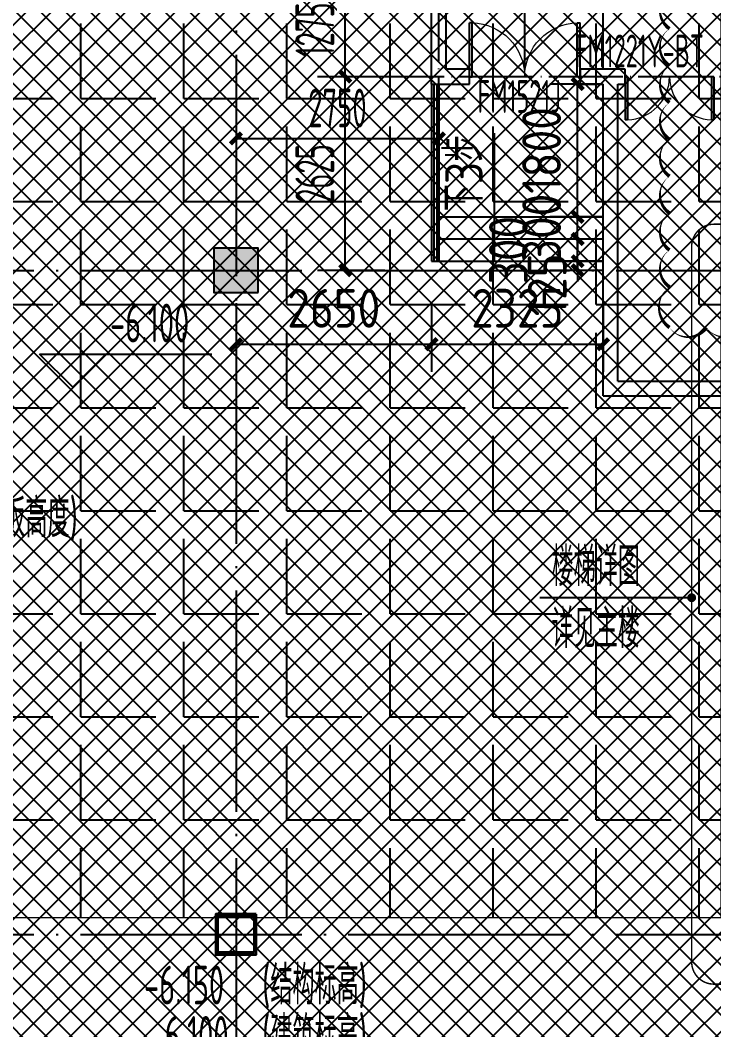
# Model space of a CAD drawing. Extents: x -473190 to 2138458, y -81875 to 2633646.
# Drawn here: x 503612 to 513012, y 96898 to 110583 of the extents above; entities that cross this region are included whole.
import ezdxf

# ---------------------------------------------------------------- set-up
doc = ezdxf.new("R2010")
doc.units = 0
doc.header["$LTSCALE"] = 1000
doc.linetypes.add('DASH', pattern=[0.35, 0.25, -0.1])
doc.linetypes.add('DOTE', pattern=[2.42, 2, -0.2, 0.02, -0.2])
doc.layers.add('A-2F-WALL$0$A-PUB_TEXT', color=7, linetype='Continuous', lineweight=15)
doc.layers.add('钢柱', color=51, linetype='Continuous', lineweight=35)
for name, color, linetype in [('A-COLUMN', 2, 'Continuous'), ('A-DIM_ELEV', 3, 'Continuous'), ('A-WALL', 2, 'Continuous'), ('DIM_LEAD', 3, 'Continuous'), ('DIM_SYMB', 3, 'Continuous'), ('DOOR_FIRE', 4, 'Continuous'), ('DOOR_FIRE_TEXT', 7, 'Continuous'), ('DOTE', 1, 'DOTE'), ('HANDRAIL', 3, 'Continuous'), ('PUB_DIM', 3, 'Continuous'), ('PUB_HATCH', 8, 'Continuous'), ('PUB_TEXT', 7, 'Continuous'), ('RF-QT', 30, 'Continuous'), ('索引线', 252, 'Continuous')]:
    doc.layers.add(name, color=color, linetype=linetype)
doc.styles.add('8B2_02', font='tssdeng.shx', dxfattribs={"width": 0.6, "bigfont": 'TSSDCHN.shx'})
doc.styles.add('_TCH_DIM_T3', font='tssdeng.shx', dxfattribs={"width": 0.564706, "bigfont": '@@@tssdchn.shx'})
doc.styles.add('_TCH_WINDOW', font='tssdeng.shx', dxfattribs={"width": 0.8, "height": 3.5, "bigfont": 'tssdchn.shx'})
doc.styles.get("Standard").update_dxf_attribs({"font": 'gbenor.shx', "bigfont": 'gbcbig.shx'})
doc.styles.add('STANDARD_T3', font='gbenor.shx', dxfattribs={"bigfont": 'gbcbig.shx'})
doc.dimstyles.new('_TCH_ARCH&&150', dxfattribs={"dimtxt": 525, "dimasz": 150, "dimexe": 375, "dimexo": 450, "dimgap": 150, "dimtad": 1, "dimdec": 0, "dimzin": 0, "dimdsep": 46, "dimtxsty": '_TCH_DIM_T3', "dimblk": 'ARCHTICK', "dimcen": 0.09, "dimclrt": 7, "dimazin": 2, "dimtfac": 1, "dimtdec": 0, "dimtix": 1, "dimtmove": 2, "dimatfit": 3, "dimfxl": 0, "dimtolj": 1, "dimtzin": 0, "dimarcsym": 0})
doc.dimstyles.new('STANDARD&&150', dxfattribs={"dimtxt": 525, "dimasz": 150, "dimexe": 375, "dimexo": 450, "dimgap": 225, "dimtad": 1, "dimdec": 0, "dimzin": 0, "dimdsep": 46, "dimtxsty": 'STANDARD_T3', "dimblk": 'ARCHTICK', "dimcen": 0.09, "dimadec": 0, "dimazin": 0, "dimtfac": 1, "dimtdec": 0, "dimtix": 1, "dimtmove": 2, "dimatfit": 3, "dimfxl": 0, "dimtolj": 1, "dimtzin": 0, "dimarcsym": 0})

# ---------------------------------------------------------------- blocks, each defined once
blk = doc.blocks.new('A$C00330F2E')
at = {"layer": '钢柱', "color": 4, "lineweight": 35}
for points in [[(33925, -54050), (33375, -54050), (33375, -54600), (33925, -54600)], [(33895, -54570), (33405, -54570), (33405, -54080), (33895, -54080)]]:
    blk.add_lwpolyline(points, close=True, dxfattribs=at)
blk = doc.blocks.new('A$C4F5A101F')
at = {"layer": 'DOTE', "color": 16, "linetype": 'DOTE', "ltscale": 1.5}
for p, q in [((-223139.7, 16373.7), (-223139.7, -213765.2)), ((-297848.4, -48257.4), (-173939.7, -48257.4)), ((-297848.4, -57257.4), (-173939.7, -57257.4))]:
    blk.add_line(p, q, dxfattribs=at)
blk = doc.blocks.new('_ArchTick')
at = {"color": 0, "linetype": 'ByBlock', "const_width": 0.4}
blk.add_lwpolyline([(-0.5, -0.5), (0.5, 0.5)], dxfattribs=at)
blk = doc.blocks.new('*D5505')
at = {"layer": 'Defpoints', "color": 0, "transparency": 16777216}
for p in [(36005, -28675), (36991, -28675), (36991, -31300)]:
    blk.add_point(p, dxfattribs=at)
at = {"layer": 'PUB_DIM', "color": 0, "lineweight": -2, "transparency": 16777216}
for p, q in [((36541, -28675), (35630, -28675)), ((36005, -31300), (36005, -28675)), ((36541, -31300), (35630, -31300))]:
    blk.add_line(p, q, dxfattribs=at)
at = {"layer": 'PUB_DIM', "color": 0, "lineweight": -2, "transparency": 16777216, "xscale": 150, "yscale": 150, "zscale": 150}
for p, rotation in [((36005, -28675), 90), ((36005, -31300), 270)]:
    blk.add_blockref('_ArchTick', p, dxfattribs=dict(at, rotation=rotation))
at = {"layer": 'PUB_DIM', "color": 7, "transparency": 16777216, "insert": (35593, -29988), "char_height": 525, "attachment_point": 5, "rotation": 90, "style": '_TCH_DIM_T3'}
blk.add_mtext('\\A1;2625', dxfattribs=at)
blk = doc.blocks.new('*D5506')
at = {"layer": 'Defpoints', "color": 0, "transparency": 16777216}
for p in [(36005, -27400), (36991, -27400), (36991, -28675)]:
    blk.add_point(p, dxfattribs=at)
at = {"layer": 'PUB_DIM', "color": 0, "lineweight": -2, "transparency": 16777216}
for p, q in [((36541, -27400), (35630, -27400)), ((36005, -28675), (36005, -27400)), ((36541, -28675), (35630, -28675))]:
    blk.add_line(p, q, dxfattribs=at)
at = {"layer": 'PUB_DIM', "color": 0, "lineweight": -2, "transparency": 16777216, "xscale": 150, "yscale": 150, "zscale": 150}
for p, rotation in [((36005, -27400), 90), ((36005, -28675), 270)]:
    blk.add_blockref('_ArchTick', p, dxfattribs=dict(at, rotation=rotation))
at = {"layer": 'PUB_DIM', "color": 7, "transparency": 16777216, "insert": (35593, -28038), "char_height": 525, "attachment_point": 5, "rotation": 90, "style": '_TCH_DIM_T3'}
blk.add_mtext('\\A1;1275', dxfattribs=at)
blk = doc.blocks.new('*D5539')
at = {"layer": 'Defpoints', "color": 0, "transparency": 16777216}
for p in [(34525, -28715), (37275, -28715), (37275, -29512)]:
    blk.add_point(p, dxfattribs=at)
at = {"layer": 'PUB_DIM', "color": 0, "lineweight": -2, "transparency": 16777216}
for p, q in [((34525, -29165), (34525, -29887)), ((37275, -29165), (37275, -29887)), ((34525, -29512), (37275, -29512))]:
    blk.add_line(p, q, dxfattribs=at)
at = {"layer": 'PUB_DIM', "color": 0, "lineweight": -2, "transparency": 16777216, "xscale": 150, "yscale": 150, "zscale": 150, "rotation": 180}
blk.add_blockref('_ArchTick', (34525, -29512), dxfattribs=at)
at = {"layer": 'PUB_DIM', "color": 0, "lineweight": -2, "transparency": 16777216, "xscale": 150, "yscale": 150, "zscale": 150}
blk.add_blockref('_ArchTick', (37275, -29512), dxfattribs=at)
at = {"layer": 'PUB_DIM', "color": 7, "transparency": 16777216, "insert": (35900, -29100), "char_height": 525, "attachment_point": 5, "style": '_TCH_DIM_T3'}
blk.add_mtext('\\A1;2750', dxfattribs=at)
blk = doc.blocks.new('A$C70756D1A')
at = {"layer": 'HANDRAIL'}
for points in [[(2225, 0), (2225, 0), (2225, -2400)], [(2255, 0), (2255, -2400)], [(2295, 0), (2295, -2400)], [(2325, 0), (2325, -2400)], [(2225, -1800), (0, -1800)], [(2225, -2100), (0, -2100)], [(2325, -2400), (0, -2400)]]:
    blk.add_lwpolyline(points, dxfattribs=at)
blk = doc.blocks.new('A$C031B73C8')
blk.add_lwpolyline([(57375, -48675, 0, 50, 0.5205671), (57375, -49175, 0, 50, 0.5205671), (57375, -49675, 0, 50, 0.5205671), (57375, -50175, 0, 50, 0.5205671), (57375, -50675, 0, 50, 0.5205671), (57375, -51175, 0, 50, 0.5205671), (57375, -51675, 0, 50, 0.5205671), (57375, -52175, 0, 50, 0.5205671), (57375, -52675, 0, 50, 0.5205671), (57375, -53225, 0, 50, 0.5205671), (57875, -53225, 0, 50, 0.5205671), (58375, -53225, 0, 50, 0.5205671)], format="xyseb")
blk = doc.blocks.new('ADFASDF')
h = blk.add_hatch()
h.set_pattern_fill('ANSI37', color=8, scale=150)
h.set_pattern_definition([(45, (0, 0), (-168.3798, 168.3798), []), (135, (0, 0), (-168.3798, -168.3798), [])])
h.paths.add_polyline_path([(521397, 239186), (521397, 224886), (539697, 224886), (539697, 169261), (524947, 169261), (524947, 171211), (527822, 171211), (527922, 176611), (501318, 176611), (501125, 109884), (530547, 109887), (530547, 107449), (538188, 100503), (536147, 98236), (540086, 94690), (517812, 69953), (517812, 59790), (482108, 20136), (405247, 20136), (405247, 26086), (391997, 40436), (391997, 64736), (399997, 64738), (399997, 239186), (409022, 239186)])
blk = doc.blocks.new('*D3447')
at = {"layer": 'Defpoints', "color": 0, "transparency": 16777216}
for p in [(506537, 107196), (509187, 107196), (509187, 106191)]:
    blk.add_point(p, dxfattribs=at)
at = {"layer": 'PUB_DIM', "color": 0, "lineweight": -2, "transparency": 16777216}
for p, q in [((506537, 106746), (506537, 105816)), ((509187, 106746), (509187, 105816)), ((506537, 106191), (509187, 106191))]:
    blk.add_line(p, q, dxfattribs=at)
at = {"layer": 'PUB_DIM', "color": 0, "lineweight": -2, "transparency": 16777216, "xscale": 150, "yscale": 150, "zscale": 150, "rotation": 180}
blk.add_blockref('_ArchTick', (506537, 106191), dxfattribs=at)
at = {"layer": 'PUB_DIM', "color": 0, "lineweight": -2, "transparency": 16777216, "xscale": 150, "yscale": 150, "zscale": 150}
blk.add_blockref('_ArchTick', (509187, 106191), dxfattribs=at)
at = {"layer": 'PUB_DIM', "color": 0, "transparency": 16777216, "insert": (507862, 106678), "char_height": 525, "attachment_point": 5, "style": 'STANDARD_T3'}
blk.add_mtext('\\A1;2650', dxfattribs=at)
blk = doc.blocks.new('*D3448')
at = {"layer": 'Defpoints', "color": 0, "transparency": 16777216}
for p in [(509187, 107196), (511512, 107196), (511512, 106191)]:
    blk.add_point(p, dxfattribs=at)
at = {"layer": 'PUB_DIM', "color": 0, "lineweight": -2, "transparency": 16777216}
for p, q in [((509187, 106746), (509187, 105816)), ((511512, 106746), (511512, 105816)), ((509187, 106191), (511512, 106191))]:
    blk.add_line(p, q, dxfattribs=at)
at = {"layer": 'PUB_DIM', "color": 0, "lineweight": -2, "transparency": 16777216, "xscale": 150, "yscale": 150, "zscale": 150, "rotation": 180}
blk.add_blockref('_ArchTick', (509187, 106191), dxfattribs=at)
at = {"layer": 'PUB_DIM', "color": 0, "lineweight": -2, "transparency": 16777216, "xscale": 150, "yscale": 150, "zscale": 150}
blk.add_blockref('_ArchTick', (511512, 106191), dxfattribs=at)
at = {"layer": 'PUB_DIM', "color": 0, "transparency": 16777216, "insert": (510350, 106678), "char_height": 525, "attachment_point": 5, "style": 'STANDARD_T3'}
blk.add_mtext('\\A1;2325', dxfattribs=at)
blk = doc.blocks.new('*D3449')
at = {"layer": 'Defpoints', "color": 0, "transparency": 16777216}
for p in [(511167, 109717), (511956, 109717), (511956, 107917)]:
    blk.add_point(p, dxfattribs=at)
at = {"layer": 'PUB_DIM', "color": 0, "lineweight": -2, "transparency": 16777216}
for p, q in [((511506, 109717), (510792, 109717)), ((511167, 107917), (511167, 109717)), ((511506, 107917), (510792, 107917))]:
    blk.add_line(p, q, dxfattribs=at)
at = {"layer": 'PUB_DIM', "color": 0, "lineweight": -2, "transparency": 16777216, "xscale": 150, "yscale": 150, "zscale": 150}
for p, rotation in [((511167, 109717), 90), ((511167, 107917), 270)]:
    blk.add_blockref('_ArchTick', p, dxfattribs=dict(at, rotation=rotation))
at = {"layer": 'PUB_DIM', "color": 0, "transparency": 16777216, "insert": (510679, 108817), "char_height": 525, "attachment_point": 5, "rotation": 90, "style": 'STANDARD_T3'}
blk.add_mtext('\\A1;1800', dxfattribs=at)
blk = doc.blocks.new('*D3450')
at = {"layer": 'Defpoints', "color": 0, "transparency": 16777216}
for p in [(511167, 107917), (511956, 107917), (511956, 107617)]:
    blk.add_point(p, dxfattribs=at)
at = {"layer": 'PUB_DIM', "color": 0, "lineweight": -2, "transparency": 16777216}
for p, q in [((511167, 107917), (511167, 108067)), ((511506, 107917), (510792, 107917)), ((511167, 107617), (511167, 107917)), ((511506, 107617), (510792, 107617)), ((511167, 107617), (511167, 107467))]:
    blk.add_line(p, q, dxfattribs=at)
at = {"layer": 'PUB_DIM', "color": 0, "lineweight": -2, "transparency": 16777216, "xscale": 150, "yscale": 150, "zscale": 150}
for p, rotation in [((511167, 107917), 270), ((511167, 107617), 90)]:
    blk.add_blockref('_ArchTick', p, dxfattribs=dict(at, rotation=rotation))
at = {"layer": 'PUB_DIM', "color": 0, "transparency": 16777216, "insert": (510679, 107767), "char_height": 525, "attachment_point": 5, "rotation": 90, "style": 'STANDARD_T3'}
blk.add_mtext('\\A1;300', dxfattribs=at)
blk = doc.blocks.new('*D3451')
at = {"layer": 'Defpoints', "color": 0, "transparency": 16777216}
for p in [(511167, 107617), (511956, 107617), (511956, 107317)]:
    blk.add_point(p, dxfattribs=at)
at = {"layer": 'PUB_DIM', "color": 0, "lineweight": -2, "transparency": 16777216}
for p, q in [((511167, 107617), (511167, 107767)), ((511506, 107617), (510792, 107617)), ((511167, 107317), (511167, 107617)), ((511506, 107317), (510792, 107317)), ((511167, 107317), (511167, 107167))]:
    blk.add_line(p, q, dxfattribs=at)
at = {"layer": 'PUB_DIM', "color": 0, "lineweight": -2, "transparency": 16777216, "xscale": 150, "yscale": 150, "zscale": 150}
for p, rotation in [((511167, 107617), 270), ((511167, 107317), 90)]:
    blk.add_blockref('_ArchTick', p, dxfattribs=dict(at, rotation=rotation))
at = {"layer": 'PUB_DIM', "color": 0, "transparency": 16777216, "insert": (510229, 107467), "char_height": 525, "attachment_point": 5, "rotation": 90, "style": 'STANDARD_T3'}
blk.add_mtext('\\A1;300', dxfattribs=at)
blk = doc.blocks.new('*D3452')
at = {"layer": 'Defpoints', "color": 0, "transparency": 16777216}
for p in [(511167, 107317), (511956, 107317), (511956, 107192)]:
    blk.add_point(p, dxfattribs=at)
at = {"layer": 'PUB_DIM', "color": 0, "lineweight": -2, "transparency": 16777216}
for p, q in [((511167, 107317), (511167, 107467)), ((511506, 107317), (510792, 107317)), ((511167, 107192), (511167, 107317)), ((511506, 107192), (510792, 107192)), ((511167, 107192), (511167, 107042))]:
    blk.add_line(p, q, dxfattribs=at)
at = {"layer": 'PUB_DIM', "color": 0, "lineweight": -2, "transparency": 16777216, "xscale": 150, "yscale": 150, "zscale": 150}
for p, rotation in [((511167, 107317), 270), ((511167, 107192), 90)]:
    blk.add_blockref('_ArchTick', p, dxfattribs=dict(at, rotation=rotation))
at = {"layer": 'PUB_DIM', "color": 0, "transparency": 16777216, "insert": (510754, 106996), "char_height": 525, "attachment_point": 5, "rotation": 90, "style": 'STANDARD_T3'}
blk.add_mtext('\\A1;125', dxfattribs=at)
blk = doc.blocks.new('*D3467')
at = {"layer": 'Defpoints', "color": 0, "transparency": 16777216}
for p in [(510450, 110774), (509387, 109461), (510450, 109461)]:
    blk.add_point(p, dxfattribs=at)
at = {"layer": 'PUB_DIM', "color": 0, "lineweight": -2, "transparency": 16777216}
for p, q in [((509387, 109911), (509387, 111149)), ((510450, 109911), (510450, 111149)), ((509387, 110774), (509237, 110774)), ((509387, 110774), (510450, 110774)), ((510450, 110774), (510600, 110774))]:
    blk.add_line(p, q, dxfattribs=at)
at = {"layer": 'PUB_DIM', "color": 0, "lineweight": -2, "transparency": 16777216, "xscale": 150, "yscale": 150, "zscale": 150}
blk.add_blockref('_ArchTick', (509387, 110774), dxfattribs=at)
at = {"layer": 'PUB_DIM', "color": 0, "lineweight": -2, "transparency": 16777216, "xscale": 150, "yscale": 150, "zscale": 150, "rotation": 180}
blk.add_blockref('_ArchTick', (510450, 110774), dxfattribs=at)
at = {"layer": 'PUB_DIM', "color": 0, "transparency": 16777216, "insert": (509918, 111262), "char_height": 525, "attachment_point": 5, "style": 'STANDARD_T3'}
blk.add_mtext('\\A1;1063', dxfattribs=at)
blk = doc.blocks.new('*D3468')
at = {"layer": 'Defpoints', "color": 0, "transparency": 16777216}
for p in [(511512, 110774), (510450, 109461), (511512, 109461)]:
    blk.add_point(p, dxfattribs=at)
at = {"layer": 'PUB_DIM', "color": 0, "lineweight": -2, "transparency": 16777216}
for p, q in [((510450, 109911), (510450, 111149)), ((511512, 109911), (511512, 111149)), ((510450, 110774), (510300, 110774)), ((510450, 110774), (511512, 110774)), ((511512, 110774), (511662, 110774))]:
    blk.add_line(p, q, dxfattribs=at)
at = {"layer": 'PUB_DIM', "color": 0, "lineweight": -2, "transparency": 16777216, "xscale": 150, "yscale": 150, "zscale": 150}
blk.add_blockref('_ArchTick', (510450, 110774), dxfattribs=at)
at = {"layer": 'PUB_DIM', "color": 0, "lineweight": -2, "transparency": 16777216, "xscale": 150, "yscale": 150, "zscale": 150, "rotation": 180}
blk.add_blockref('_ArchTick', (511512, 110774), dxfattribs=at)
at = {"layer": 'PUB_DIM', "color": 0, "transparency": 16777216, "insert": (510981, 111262), "char_height": 525, "attachment_point": 5, "style": 'STANDARD_T3'}
blk.add_mtext('\\A1;1063', dxfattribs=at)
blk = doc.blocks.new('$DorLib2D$00000002')
for p, q in [((-0.5, 0), (-0.5, 0.4875)), ((-0.475, 0.4875), (-0.5, 0.4875)), ((-0.475, 0), (-0.475, 0.4875)), ((0.475, 0), (0.475, 0.4875)), ((0.475, 0.4875), (0.5, 0.4875)), ((0.5, 0), (0.5, 0.4875)), ((-0.5, 0), (-0.475, 0)), ((0.5, 0), (0.475, 0))]:
    blk.add_line(p, q)
at = {"lineweight": 13}
for centre, start, end in [((-0.4875, 0), 0, 88.53072), ((0.4875, 0), 91.46928, 180)]:
    blk.add_arc(centre, 0.4875, start, end, dxfattribs=at)
blk = doc.blocks.new('_FZH')
blk.add_lwpolyline([(-0.5, -0.5), (0.5, -0.5), (0.5, 0.5), (-0.5, 0.5)], close=True)
at = {"layer": 'PUB_HATCH'}
blk.add_solid([(-0.5, -0.5), (0.5, -0.5), (-0.5, 0.5), (0.5, 0.5)], dxfattribs=at)
blk = doc.blocks.new('A$C2B5B1B2C')
at = {"layer": 'DOTE', "linetype": 'DOTE', "ltscale": 0.5}
for p, q in [((37275, -29675), (37275, -26400)), ((47025, -28675), (36250, -28675))]:
    blk.add_line(p, q, dxfattribs=at)
at = {"layer": 'PUB_DIM'}
for p1, p2, distance, picture, middle in [((36991.2, -28675), (36991.2, -27400), 985.9, '*D5506', (35592.8, -28037.5)), ((36991.2, -31300), (36991.2, -28675), 985.9, '*D5505', (35592.8, -29987.5)), ((34525, -28714.8), (37275, -28714.8), -797.4, '*D5539', (35900, -29099.7))]:
    dim = blk.add_aligned_dim(p1=p1, p2=p2, distance=distance, dimstyle='_TCH_ARCH&&150', dxfattribs=at)
    dim.commit()
    dim.dimension.update_dxf_attribs({"geometry": picture, "text_midpoint": middle})

msp = doc.modelspace()

# ---------------------------------------------------------------- hatches: boundary and pattern name
h = msp.add_hatch()
h.set_pattern_fill('ANGLE', color=252, scale=400)
h.set_pattern_definition([(0, (544945.8, 327452.8), (0, 1397), [1016, -381]), (90, (544945.8, 327452.8), (-1397, 9e-14), [1016, -381])])
h.paths.add_polyline_path([(513112.2, 98417.4), (490962.2, 98417.4), (490962.2, 115967.4), (513112.2, 115967.4)])
at = {"layer": 'DIM_SYMB'}
msp.add_hatch(color=256, dxfattribs=at).paths.add_polyline_path([(510037.6, 107317.4), (510037.6, 107767.4), (509977.6, 107767.4)])

# ---------------------------------------------------------------- linework, layer by layer
at = {"layer": 'A-DIM_ELEV'}
for p, q in [((504324, 105608), (503874, 106058)), ((503874, 106058), (506207.8, 106058)), ((504324, 105608), (504774, 106058))]:
    msp.add_line(p, q, dxfattribs=at)
at = {"layer": 'A-WALL'}
for p, q in [((509387.2, 109917.4), (509387.2, 111192.4)), ((509187.2, 109717.4), (509187.2, 110992.4)), ((509699.7, 109917.4), (509387.2, 109917.4)), ((509699.7, 109717.4), (509699.7, 109917.4)), ((511612.2, 109917.4), (511199.7, 109917.4)), ((511199.7, 109917.4), (511199.7, 109717.4)), ((511812.2, 109917.4), (511612.2, 109917.4)), ((511812.2, 109717.4), (511812.2, 109917.4)), ((509187.2, 109717.4), (509699.7, 109717.4)), ((511199.7, 109717.4), (511512.2, 109717.4)), ((511512.2, 105492.4), (511512.2, 109717.4)), ((511712.2, 105692.4), (511712.2, 109717.4)), ((511712.2, 109717.4), (511812.2, 109717.4)), ((511712.2, 105692.4), (513412.2, 105692.4)), ((511512.2, 105492.4), (513112.2, 105492.4))]:
    msp.add_line(p, q, dxfattribs=at)
at = {"layer": 'DIM_LEAD'}
for p, q in [((511757.4, 102755.4), (510656.1, 102755.4)), ((512712.2, 102755.4), (511757.4, 102755.4)), ((512712.2, 102755.4), (511757.4, 102755.4)), ((512712.2, 102755.4), (511757.4, 102755.4)), ((512712.2, 102755.4), (511757.4, 102755.4))]:
    msp.add_line(p, q, dxfattribs=at)
at = {"layer": 'DIM_LEAD', "const_width": 60}
msp.add_lwpolyline([(512742.2, 102755.4, 1), (512682.2, 102755.4, 1)], format="xyb", close=True, dxfattribs=at)
msp.add_lwpolyline([(512742.2, 102755.4, 1), (512682.2, 102755.4, 1)], format="xyb", close=True, dxfattribs=at)
msp.add_lwpolyline([(512742.2, 102755.4, 1), (512682.2, 102755.4, 1)], format="xyb", close=True, dxfattribs=at)
msp.add_lwpolyline([(512742.2, 102755.4, 1), (512682.2, 102755.4, 1)], format="xyb", close=True, dxfattribs=at)
at = {"layer": 'DIM_SYMB'}
msp.add_lwpolyline([(510037.6, 109050.9), (510037.6, 107317.4)], dxfattribs=at)
at = {"layer": '索引线', "linetype": 'DASH', "const_width": 20}
msp.add_lwpolyline([(513112.2, 98417.4), (490962.2, 98417.4), (490962.2, 115967.4), (513112.2, 115967.4)], close=True, dxfattribs=at)
msp.add_lwpolyline([(513012.2, 107817.4), (517012.2, 107817.4, -0.4142136), (517312.2, 107517.4), (517312.2, 97817.4, -0.4142136), (517012.2, 97517.4), (513012.2, 97517.4, -0.4142136), (512712.2, 97817.4), (512712.2, 107517.4, -0.4142136)], format="xyb", close=True, dxfattribs=at)

# ---------------------------------------------------------------- block references
for name, p in [('ADFASDF', (49490, -74243.9)), ('A$C2B5B1B2C', (472012.2, 138492.4)), ('A$C031B73C8', (455037.2, 159642.4)), ('A$C00330F2E', (472887.2, 152517.4)), ('A$C00330F2E', (472887.2, 152517.4))]:
    msp.add_blockref(name, p)
at = {"xscale": -1}
msp.add_blockref('A$C70756D1A', (511512.2, 109717.4), dxfattribs=at)
at = {"layer": 'A-COLUMN', "xscale": 600, "yscale": 600, "zscale": 600, "rotation": 90}
msp.add_blockref('_FZH', (506537.2, 107192.4), dxfattribs=at)
at = {"layer": 'DOOR_FIRE'}
ref = msp.add_blockref('$DorLib2D$00000002', (510449.7, 109817.4), dxfattribs=dict(at, xscale=-1500, yscale=1500, zscale=200, rotation=5.737726117279633e-12))
ref.add_attrib('A', 'FM1521J', (509810, 109325.7), dxfattribs={"layer": 'DOOR_FIRE_TEXT', "height": 446.25, "style": '_TCH_WINDOW', "width": 0.564706})
ref = msp.add_blockref('$DorLib2D$00000002', (512412.2, 109817.4), dxfattribs=dict(at, xscale=-1200, yscale=-1200, zscale=200, rotation=8.337633264174508e-12))
ref.add_attrib('A', 'FM1221Y-BT', (511127.2, 109942), dxfattribs={"layer": 'DOOR_FIRE_TEXT', "height": 446.25, "style": '_TCH_WINDOW', "width": 0.564706})
at = {"layer": 'RF-QT'}
msp.add_blockref('A$C4F5A101F', (729676.9, 155449.8), dxfattribs=at)

# ---------------------------------------------------------------- texts
at = {"layer": 'A-2F-WALL$0$A-PUB_TEXT', "style": '8B2_02', "width": 0.6}
for s, p in [('-6.100', (504830.1, 106215.5)), ('(顶板高度)', (502973.1, 103573)), ('-6.150', (505290.3, 97242.4)), ('(结构标高)', (506890.7, 97242.4)), ('-6.100', (505363, 96559.9)), ('(建筑标高)', (506890.7, 96559.9))]:
    msp.add_text(s, height=525, dxfattribs=at).set_placement(p)
at = {"layer": 'PUB_TEXT'}
msp.add_text('下3步', height=506.38, rotation=90, dxfattribs=at).set_placement((509880.1, 107996.1))
at = {"layer": 'PUB_TEXT', "style": '8B2_02', "width": 0.6}
for s, p in [('楼梯详图', (510813.6, 102912.9)), ('详见主楼', (510813.6, 102072.9))]:
    msp.add_text(s, height=525, dxfattribs=at).set_placement(p)

# ---------------------------------------------------------------- dimensions: what is measured, and where the dimension line sits
at = {"layer": 'PUB_DIM'}
for p1, p2, distance, picture, middle in [((509387.2289461, 109461.3882167), (510449.7289461, 109461.3882167), 1312.6826509, '*D3467', (509918.4789461, 111261.5708677)), ((510449.7289461, 109461.3882167), (511512.2289461, 109461.3882167), 1312.6826509, '*D3468', (510980.9789461, 111261.5708677)), ((511956, 107917.4), (511956, 109717.4), 789.1, '*D3449', (510679.4, 108817.4)), ((511956, 107617.4), (511956, 107917.4), 789.1, '*D3450', (510679.4, 107767.4)), ((506537.2, 107195.6), (509187.2, 107195.6), -1004.8, '*D3447', (507862.2, 106678.4)), ((509187.2, 107195.6), (511512.2, 107195.6), -1004.8, '*D3448', (510349.7, 106678.4))]:
    dim = msp.add_aligned_dim(p1=p1, p2=p2, distance=distance, dimstyle='STANDARD&&150', dxfattribs=at)
    dim.commit()
    dim.dimension.update_dxf_attribs({"geometry": picture, "text_midpoint": middle})
for base, p1, p2, picture, middle in [((511166.9, 107617.4), (511956, 107317.4), (511956, 107617.4), '*D3451', (510229.4, 107467.4)), ((511166.9, 107317.4), (511956, 107192.4), (511956, 107317.4), '*D3452', (510754.4, 106996.1))]:
    dim = msp.add_linear_dim(base=base, p1=p1, p2=p2, angle=90, dimstyle='STANDARD&&150', dxfattribs=at)
    dim.commit()
    dim.dimension.update_dxf_attribs({"geometry": picture, "text_midpoint": middle, "dimtype": 129})

doc.saveas('drawing.dxf')
